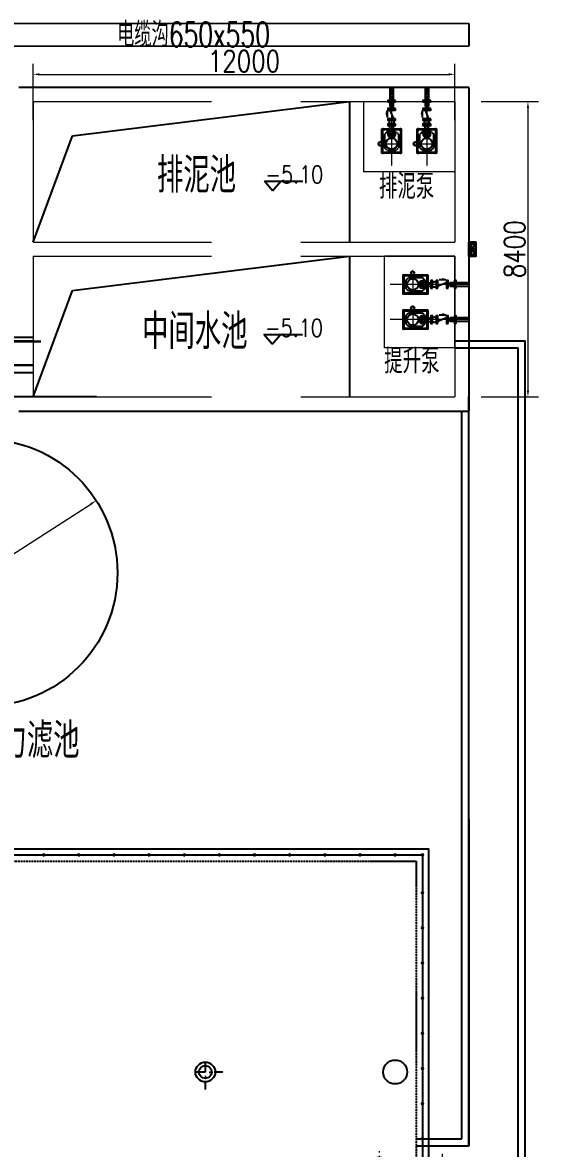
# Model space of a CAD drawing. Header units: millimetres. Extents: x -437359 to 106527, y -82378 to 117612.
# Drawn here: x -231357 to -216681, y 28073 to 60098 of the extents above; entities that cross this region are included whole.
import ezdxf
from ezdxf.enums import TextEntityAlignment as Align

# ---------------------------------------------------------------- set-up
doc = ezdxf.new("R2010")
doc.units = ezdxf.units.MM
for name, pattern in [('ACAD_ISO04W100', [30, 24, -3, 0, -3]), ('ACAD_ISO05W100', [33, 24, -3, 0, -3, 0, -3]), ('ACAD_ISO10W100', [18.5, 12, -3, 0.5, -3]), ('CENTER', [50.8, 31.75, -6.35, 6.35, -6.35]), ('CENTER2', [28.575, 19.05, -3.175, 3.175, -3.175]), ('CENTERX2', [4, 2.5, -0.5, 0.5, -0.5]), ('DASH', [0.35, 0.25, -0.1]), ('DASHDOT', [1, 0.5, -0.25, 0, -0.25]), ('DASHED', [0.75, 0.5, -0.25]), ('DASHEDX2', [38.1, 25.4, -12.7]), ('EB_DASHDOT', [39, 30, -3, 3, -3])]:
    doc.linetypes.add(name, pattern=pattern)
doc.layers.get('0').update_dxf_attribs({"color": 8})
doc.layers.get('Defpoints').update_dxf_attribs({"color": 8})
for name, color, linetype in [('1---冷却塔', 8, 'Continuous'), ('1--构筑物', 8, 'Continuous'), ('1轮廓实线层', 8, 'Continuous'), ('2细线层', 8, 'Continuous'), ('DIM_SYMB', 8, 'Continuous'), ('WP', 8, 'Continuous'), ('图层1', 8, 'Continuous'), ('标注', 8, 'Continuous'), ('栏杆', 8, 'Continuous'), ('水池构筑物', 8, 'Continuous'), ('水管', 8, 'Continuous'), ('法兰', 8, 'Continuous'), ('电气标注', 8, 'Continuous'), ('阀门、管件', 8, 'Continuous'), ('阀门、设备', 8, 'Continuous'), ('预埋件', 8, 'Continuous')]:
    doc.layers.add(name, color=color, linetype=linetype)
for name, color, linetype, lineweight in [('CAXA1', 8, 'EB_DASHDOT', 25), ('中心线', 8, 'ACAD_ISO10W100', 5), ('土建', 8, 'Continuous', 20), ('建构筑物', 8, 'Continuous', 18), ('标注说明', 8, 'Continuous', 13), ('电缆通道', 8, 'Continuous', 30)]:
    doc.layers.add(name, color=color, linetype=linetype, lineweight=lineweight)
doc.styles.add('HZ', font='geditxt.shx', dxfattribs={"width": 0.8, "bigfont": 'hzfs_1.shx'})
doc.styles.add('HZXT', font='geditxt.shx', dxfattribs={"width": 0.72, "bigfont": 'hzfs_1.shx'})
doc.styles.add('STYLE1', font='geditxt.shx', dxfattribs={"width": 0.7, "bigfont": 'hzfs_1.shx'})
doc.dimstyles.new('yk1.50', dxfattribs={"dimtxt": 350, "dimasz": 150, "dimexe": 150, "dimexo": 100, "dimgap": 50, "dimtad": 1, "dimdec": 0, "dimdsep": 46, "dimtxsty": 'HZ', "dimblk": 'ARCHTICK', "dimcen": 2.5, "dimdle": 150, "dimclrd": 256, "dimclre": 256, "dimclrt": 256, "dimadec": 0, "dimazin": 0, "dimtfac": 1, "dimtdec": 0, "dimtmove": 1, "dimatfit": 3, "dimfxl": 0, "dimlwd": -1, "dimlwe": -1, "dimarcsym": 0})

# ---------------------------------------------------------------- blocks, each defined once
blk = doc.blocks.new('A$C3E227F65')
for points in [[(0, 12350), (0, 25050), (36700, 25050), (36700, 12350)], [(36700, 12700), (36700, 0), (0, 0), (0, 12700)]]:
    blk.add_lwpolyline(points)
at = {"layer": '1---冷却塔', "linetype": 'ACAD_ISO05W100', "lineweight": -2, "ltscale": 0.05}
for points in [[(350, 24700), (36350, 24700), (36350, 12700), (350, 12700)], [(350, 12350), (36350, 12350), (36350, 350), (350, 350)]]:
    blk.add_lwpolyline(points, close=True, dxfattribs=at)
for points in [[(12200, 24700), (12200, 20850), (350, 20850), (350, 20850)], [(12500, 24700), (12500, 20550), (350, 20550)], [(12800, 24700), (12800, 20250), (350, 20250)], [(350, 12700), (36350, 12700)]]:
    blk.add_lwpolyline(points, dxfattribs=at)
blk = doc.blocks.new('DN350手动闸阀')
at = {"ltscale": 500}
for p, q in [((179789, 57553), (180166, 57232)), ((179789, 57232), (180166, 57553)), ((179789, 57393), (180166, 57393))]:
    blk.add_line(p, q, dxfattribs=at)
at = {"layer": '法兰', "ltscale": 500}
for p, q in [((179725, 57583), (179725, 57613)), ((179725, 57613), (180230, 57613)), ((179725, 57583), (179725, 57553)), ((180230, 57583), (179725, 57583)), ((180230, 57583), (179725, 57583)), ((179725, 57553), (180230, 57553)), ((180230, 57613), (180230, 57583)), ((180230, 57553), (180230, 57583)), ((179725, 57232), (180230, 57232)), ((179725, 57202), (179725, 57232)), ((179725, 57202), (179725, 57172)), ((180230, 57202), (179725, 57202)), ((180230, 57202), (179725, 57202)), ((179725, 57172), (180230, 57172)), ((180230, 57232), (180230, 57202)), ((180230, 57172), (180230, 57202))]:
    blk.add_line(p, q, dxfattribs=at)
blk = doc.blocks.new('qsc')
at = {"layer": '栏杆'}
h = blk.add_hatch(dxfattribs=at)
h.set_pattern_fill('CROSS', color=256, scale=300, angle=-90, style=0)
h.set_pattern_definition([(90, (389980.81, -795728.544), (75, 75), [37.5, -112.5]), (360, (389962.06, -795709.794), (75, -75), [37.5, -112.5])])
h.paths.add_polyline_path([(273915, 69237), (273915, 68237), (272915, 68237), (272915, 69237)])
h = blk.add_hatch(color=256, dxfattribs=at)
h.paths.add_polyline_path([(275791, 68737), (276013, 68737), (276013, 68707)])
h.paths.add_polyline_path([(276013, 68737), (275791, 68737), (276013, 68767)])
at = {"linetype": 'ByBlock'}
for p, q in [((310515, 86037), (310515, 95137)), ((310715, 85837), (310715, 95137)), ((312115, 78387), (312115, 95137)), ((312315, 78187), (312315, 95137)), ((309565, 86037), (310515, 86037)), ((309565, 85837), (310715, 85837)), ((309215, 80387), (309215, 84790)), ((309565, 83837), (310715, 83837)), ((309565, 83637), (310515, 83637)), ((310515, 80587), (310515, 83637)), ((310715, 80387), (310715, 83837)), ((309565, 80587), (310515, 80587)), ((309565, 80387), (310715, 80387)), ((309565, 78387), (312115, 78387)), ((309565, 78187), (312315, 78187))]:
    blk.add_line(p, q, dxfattribs=at)
for p, q in [((273515, 92537), (274654, 92138)), ((274654, 92138), (275015, 91037)), ((273515, 87737), (274981, 87061)), ((274981, 87061), (275515, 82237)), ((273515, 81287), (274981, 80799)), ((274981, 80799), (275515, 75787))]:
    blk.add_line(p, q)
at = {"layer": '1---冷却塔', "linetype": 'ACAD_ISO05W100', "lineweight": -2, "ltscale": 0.02}
blk.add_lwpolyline([(273515, 92537), (275015, 92537), (275015, 91037), (273515, 91037)], close=True, dxfattribs=at)
at = {"layer": '1---冷却塔', "linetype": 'ACAD_ISO05W100', "lineweight": -2, "ltscale": 0.05}
for points in [[(273515, 87737), (275515, 87737), (275515, 82237), (273515, 82237)], [(273515, 81287), (275515, 81287), (275515, 75787), (273515, 75787)]]:
    blk.add_lwpolyline(points, close=True, dxfattribs=at)
at = {"layer": '1--构筑物', "linetype": 'DASH', "ltscale": 1000}
for p, q in [((273215, 81587), (309215, 81587)), ((273215, 81587), (273215, 69587)), ((309215, 81587), (309215, 69587)), ((273215, 69587), (309215, 69587))]:
    blk.add_line(p, q, dxfattribs=at)
at = {"layer": '中心线', "linetype": 'CENTER2', "ltscale": 30}
for p, q in [((308165, 84789), (308165, 85685)), ((307730, 85237), (310510, 85237)), ((309215, 84437), (310334, 84437)), ((273369, 83237), (272474, 83237)), ((271965, 82728), (271965, 80744)), ((273374, 80287), (272474, 80287)), ((308165, 79339), (308165, 80235)), ((307730, 79787), (310510, 79787)), ((309215, 78987), (310334, 78987))]:
    blk.add_line(p, q, dxfattribs=at)
at = {"layer": '中心线', "linetype": 'CENTER2', "ltscale": 50}
for p, q in [((309965, 84893), (309965, 85611)), ((309965, 84078), (309965, 84796)), ((309965, 79443), (309965, 80161)), ((309965, 78628), (309965, 79346))]:
    blk.add_line(p, q, dxfattribs=at)
at = {"layer": '中心线', "linetype": 'ACAD_ISO10W100', "ltscale": 10}
for p, q in [((274515, 84987), (272022, 84987)), ((274515, 77587), (272022, 77587))]:
    blk.add_line(p, q, dxfattribs=at)
at = {"layer": '中心线', "linetype": 'CENTER2', "ltscale": 30}
for centre, start, end in [((272422, 82780), 90, 180), ((272422, 80744), 180, 270)]:
    blk.add_arc(centre, 457, start, end, dxfattribs=at)
at = {"layer": '土建', "const_width": 15}
for points in [[(284565, 93787, 1), (284565, 92887, 1)], [(285865, 93787, -1), (285865, 92887, -1)], [(308704, 70637, 1), (308704, 69737, 1)]]:
    blk.add_lwpolyline(points, format="xyb", close=True, dxfattribs=at)
for points in [[(284415, 92890), (284415, 92990), (284715, 92990), (284715, 92890)], [(285714, 92890), (285714, 92990), (286014, 92990), (286014, 92890)], [(308854, 70644), (308854, 70544), (308554, 70544), (308554, 70644)]]:
    blk.add_lwpolyline(points, dxfattribs=at)
at = {"layer": '土建'}
for centre in [(284565, 93337), (285865, 93337), (308704, 70187)]:
    blk.add_circle(centre, 500, dxfattribs=at)
at = {"layer": '栏杆'}
for p, q in [((273055, 94112), (273055, 69399)), ((273055, 94112), (309391, 94112)), ((309391, 94112), (309391, 69187)), ((272865, 68187), (272865, 69237)), ((272915, 68237), (272915, 69237)), ((273055, 69399), (309615, 69399)), ((273915, 68237), (273915, 69237)), ((273915, 68237), (273915, 69237)), ((274115, 68237), (274115, 69237)), ((274315, 68237), (274315, 69237)), ((274515, 68237), (274515, 69237)), ((274715, 68237), (274715, 69237)), ((274915, 68237), (274915, 69237)), ((275115, 68237), (275115, 69237)), ((275315, 68237), (275315, 69237)), ((275515, 68237), (275515, 69237)), ((275715, 68237), (275715, 69237)), ((275915, 68237), (275915, 69237)), ((276115, 68237), (276115, 69237)), ((276315, 68237), (276315, 69237)), ((276515, 68237), (276515, 69237)), ((276715, 68237), (276715, 69237)), ((276915, 68237), (276915, 69237)), ((277115, 68237), (277115, 69237)), ((277315, 68237), (277315, 69237)), ((277515, 68237), (277515, 69237)), ((277715, 68237), (277715, 69237)), ((277915, 68237), (277915, 69237)), ((278115, 68237), (278115, 69237)), ((278315, 68237), (278315, 69237)), ((278515, 68237), (278515, 69237)), ((278715, 68237), (278715, 69237)), ((278915, 68237), (278915, 69237)), ((279115, 68237), (279115, 69237)), ((279315, 68187), (279315, 69237)), ((275791, 68737), (276013, 68767)), ((276434, 68737), (275791, 68737)), ((275791, 68737), (276013, 68707)), ((276013, 68767), (276013, 68737)), ((276013, 68707), (276013, 68737)), ((279315, 68237), (272915, 68237)), ((279315, 68187), (272865, 68187))]:
    blk.add_line(p, q, dxfattribs=at)
at = {"layer": '栏杆', "const_width": 50}
for points in [[(273080, 94112, 1), (273030, 94112, 1)], [(273590, 94112, -1), (273640, 94112, -1)], [(274590, 94112, -1), (274640, 94112, -1)], [(275590, 94112, -1), (275640, 94112, -1)], [(276590, 94112, -1), (276640, 94112, -1)], [(277590, 94112, -1), (277640, 94112, -1)], [(278590, 94112, -1), (278640, 94112, -1)], [(279712, 94112, -1), (279762, 94112, -1)], [(280712, 94112, -1), (280762, 94112, -1)], [(281712, 94112, -1), (281762, 94112, -1)], [(282712, 94112, -1), (282762, 94112, -1)], [(283712, 94112, -1), (283762, 94112, -1)], [(284712, 94112, -1), (284762, 94112, -1)], [(285590, 94112, -1), (285640, 94112, -1)], [(286590, 94112, -1), (286640, 94112, -1)], [(287590, 94112, -1), (287640, 94112, -1)], [(288590, 94112, -1), (288640, 94112, -1)], [(289590, 94112, -1), (289640, 94112, -1)], [(290590, 94112, -1), (290640, 94112, -1)], [(291590, 94112, -1), (291640, 94112, -1)], [(292590, 94112, -1), (292640, 94112, -1)], [(293590, 94112, -1), (293640, 94112, -1)], [(294590, 94112, -1), (294640, 94112, -1)], [(295590, 94112, -1), (295640, 94112, -1)], [(296590, 94112, -1), (296640, 94112, -1)], [(297590, 94112, -1), (297640, 94112, -1)], [(298590, 94112, -1), (298640, 94112, -1)], [(299590, 94112, -1), (299640, 94112, -1)], [(300590, 94112, -1), (300640, 94112, -1)], [(301590, 94112, -1), (301640, 94112, -1)], [(302590, 94112, -1), (302640, 94112, -1)], [(303590, 94112, -1), (303640, 94112, -1)], [(304590, 94112, -1), (304640, 94112, -1)], [(305590, 94112, -1), (305640, 94112, -1)], [(306590, 94112, -1), (306640, 94112, -1)], [(307590, 94112, -1), (307640, 94112, -1)], [(308590, 94112, -1), (308640, 94112, -1)], [(309366, 94112, -1), (309416, 94112, -1)], [(273080, 93037, 1), (273030, 93037, 1)], [(309416, 93037, 1), (309366, 93037, 1)], [(273080, 92037, 1), (273030, 92037, 1)], [(309416, 92037, 1), (309366, 92037, 1)], [(273080, 91037, 1), (273030, 91037, 1)], [(309416, 91037, 1), (309366, 91037, 1)], [(273080, 90037, 1), (273030, 90037, 1)], [(309416, 90037, 1), (309366, 90037, 1)], [(273080, 89037, 1), (273030, 89037, 1)], [(309416, 89037, 1), (309366, 89037, 1)], [(273080, 88037, 1), (273030, 88037, 1)], [(309416, 88037, 1), (309366, 88037, 1)], [(273080, 87037, 1), (273030, 87037, 1)], [(309416, 87037, 1), (309366, 87037, 1)], [(273080, 86037, 1), (273030, 86037, 1)], [(309416, 86037, 1), (309366, 86037, 1)], [(273080, 85437, 1), (273030, 85437, 1)], [(309416, 85037, 1), (309366, 85037, 1)], [(309416, 85037, 1), (309366, 85037, 1)], [(273080, 84707, 1), (273030, 84707, 1)], [(273080, 84037, 1), (273030, 84037, 1)], [(309416, 84037, 1), (309366, 84037, 1)], [(273080, 83037, 1), (273030, 83037, 1)], [(309416, 83037, 1), (309366, 83037, 1)], [(273080, 82037, 1), (273030, 82037, 1)], [(273080, 82037, 1), (273030, 82037, 1)], [(309416, 82037, 1), (309366, 82037, 1)], [(309416, 82037, 1), (309366, 82037, 1)], [(273080, 81037, 1), (273030, 81037, 1)], [(309416, 81037, 1), (309366, 81037, 1)], [(273080, 80487, -1), (273030, 80487, -1)], [(273080, 80037, 1), (273030, 80037, 1)], [(309416, 80037, 1), (309366, 80037, 1)], [(309416, 79581, 1), (309366, 79581, 1)], [(309416, 79581, 1), (309366, 79581, 1)], [(273080, 79037, 1), (273030, 79037, 1)], [(273080, 79037, 1), (273030, 79037, 1)], [(309416, 79037, 1), (309366, 79037, 1)], [(309416, 79037, 1), (309366, 79037, 1)], [(273080, 78037, 1), (273030, 78037, 1)], [(309416, 78037, 1), (309366, 78037, 1)], [(273080, 77037, 1), (273030, 77037, 1)], [(309416, 77037, 1), (309366, 77037, 1)], [(273080, 76037, 1), (273030, 76037, 1)], [(273080, 76037, 1), (273030, 76037, 1)], [(309416, 76037, 1), (309366, 76037, 1)], [(309416, 76037, 1), (309366, 76037, 1)], [(273080, 75037, 1), (273030, 75037, 1)], [(309416, 75037, 1), (309366, 75037, 1)], [(273080, 74037, 1), (273030, 74037, 1)], [(309416, 74037, 1), (309366, 74037, 1)], [(273080, 73037, 1), (273030, 73037, 1)], [(273080, 73037, 1), (273030, 73037, 1)], [(309416, 73037, 1), (309366, 73037, 1)], [(309416, 73037, 1), (309366, 73037, 1)], [(273080, 72037, 1), (273030, 72037, 1)], [(309416, 72037, 1), (309366, 72037, 1)], [(273080, 71037, 1), (273030, 71037, 1)], [(309416, 71037, 1), (309366, 71037, 1)], [(273080, 70037, 1), (273030, 70037, 1)], [(273080, 70037, 1), (273030, 70037, 1)], [(309416, 70037, 1), (309366, 70037, 1)], [(309416, 70037, 1), (309366, 70037, 1)], [(273080, 69399, 1), (273030, 69399, 1)], [(273080, 69399, 1), (273030, 69399, 1)], [(273740, 69399, -1), (273790, 69399, -1)], [(274590, 69399, -1), (274640, 69399, -1)], [(275590, 69399, -1), (275640, 69399, -1)], [(276590, 69399, -1), (276640, 69399, -1)], [(277590, 69399, -1), (277640, 69399, -1)], [(278590, 69399, -1), (278640, 69399, -1)], [(279590, 69399, -1), (279640, 69399, -1)], [(280590, 69399, -1), (280640, 69399, -1)], [(281590, 69399, -1), (281640, 69399, -1)], [(282590, 69399, -1), (282640, 69399, -1)], [(283590, 69399, -1), (283640, 69399, -1)], [(284590, 69399, -1), (284640, 69399, -1)], [(285590, 69399, -1), (285640, 69399, -1)], [(286590, 69399, -1), (286640, 69399, -1)], [(287590, 69399, -1), (287640, 69399, -1)], [(288590, 69399, -1), (288640, 69399, -1)], [(289590, 69399, -1), (289640, 69399, -1)], [(290590, 69399, -1), (290640, 69399, -1)], [(291590, 69399, -1), (291640, 69399, -1)], [(292590, 69399, -1), (292640, 69399, -1)], [(293590, 69399, -1), (293640, 69399, -1)], [(294590, 69399, -1), (294640, 69399, -1)], [(295590, 69399, -1), (295640, 69399, -1)], [(296590, 69399, -1), (296640, 69399, -1)], [(297590, 69399, -1), (297640, 69399, -1)], [(298590, 69399, -1), (298640, 69399, -1)], [(299590, 69399, -1), (299640, 69399, -1)], [(300590, 69399, -1), (300640, 69399, -1)], [(301590, 69399, -1), (301640, 69399, -1)], [(302590, 69399, -1), (302640, 69399, -1)], [(303590, 69399, -1), (303640, 69399, -1)], [(304590, 69399, -1), (304640, 69399, -1)], [(305590, 69399, -1), (305640, 69399, -1)], [(306590, 69399, -1), (306640, 69399, -1)], [(307590, 69399, -1), (307640, 69399, -1)], [(308590, 69399, -1), (308640, 69399, -1)], [(309416, 69399, 1), (309366, 69399, 1)]]:
    blk.add_lwpolyline(points, format="xyb", close=True, dxfattribs=at)
at = {"layer": '水管'}
for p, q in [((309565, 85843), (309565, 83837)), ((309565, 85102), (309565, 84577)), ((272422, 83237), (272422, 83387)), ((272422, 83237), (272422, 83087)), ((271815, 82780), (272115, 82780)), ((271965, 82780), (271815, 82780)), ((271965, 82780), (272115, 82780)), ((273215, 81937), (273215, 81587)), ((271815, 80744), (272115, 80744)), ((271965, 80744), (271815, 80744)), ((271965, 80744), (272115, 80744)), ((272422, 80287), (272422, 80437)), ((272422, 80287), (272422, 80137)), ((272865, 80287), (272865, 80137)), ((309565, 79646), (309565, 79121))]:
    blk.add_line(p, q, dxfattribs=at)
for points, const_width in [([(308165, 84961, 1), (308165, 85513, 1), (308165, 84961, 1)], 43.8), ([(274515, 84672, 1), (274515, 85302, 0.250492), (274253, 85162, 0.250492)], 43.8), ([(274515, 85162, -0.406405), (274685, 84987, -0.406677), (274515, 84812, -1.793516)], 50), ([(310140, 85237, -0.416162), (309963, 85062, -0.356682)], 43.8), ([(309965, 85412, -0.414214), (310140, 85237)], 43.8), ([(274253, 84812, 0.250492), (274515, 84672)], 43.8), ([(309965, 84562, -0.414214), (310090, 84437)], 50), ([(310090, 84437, -0.416162), (309964, 84312, -0.356682)], 50), ([(271815, 82780, -0.414214), (272422, 83387)], 50), ([(272115, 82780, -0.414214), (272422, 83087)], 50), ([(271815, 80744, 0.414214), (272422, 80137)], 50), ([(272115, 80744, 0.414214), (272422, 80437)], 50), ([(308165, 79511, 1), (308165, 80063, 1), (308165, 79511, 1)], 43.8), ([(310140, 79787, -0.416162), (309963, 79612, -0.356682)], 43.8), ([(309965, 79962, -0.414214), (310140, 79787)], 43.8), ([(309965, 79112, -0.414214), (310090, 78987)], 50), ([(310090, 78987, -0.416162), (309964, 78862, -0.356682)], 50), ([(274515, 77272, 1), (274515, 77902, 0.250492), (274253, 77762, 0.250492)], 43.8), ([(274515, 77762, -0.406405), (274685, 77587, -0.406677), (274515, 77412, -1.793516)], 50), ([(274253, 77412, 0.250492), (274515, 77272)], 43.8)]:
    blk.add_lwpolyline(points, format="xyb", dxfattribs=dict(at, const_width=const_width))
for points, const_width in [([(272463, 85162), (274515, 85162)], 50), ([(309965, 85412), (308378, 85412)], 43.8), ([(309965, 85062), (308378, 85062)], 50), ([(272463, 84812), (274515, 84812)], 50), ([(309215, 84562), (309965, 84562)], 50), ([(309215, 84312), (309965, 84312)], 50), ([(272474, 83387), (273215, 83387)], 50), ([(273201, 83387), (273201, 83087)], 50), ([(272474, 83087), (273215, 83087)], 50), ([(271815, 82144), (271815, 82728)], 50), ([(272115, 82144), (272115, 82728)], 50), ([(271815, 80796), (271815, 81380)], 50), ([(272115, 80796), (272115, 81380)], 50), ([(272474, 80437), (273215, 80437)], 50), ([(273215, 80437), (273215, 80137)], 50), ([(272474, 80137), (273215, 80137)], 50), ([(309965, 79962), (308378, 79962)], 43.8), ([(309965, 79612), (308378, 79612)], 43.8), ([(309215, 79112), (309965, 79112)], 50), ([(309215, 78862), (309965, 78862)], 50), ([(272463, 77762), (274515, 77762)], 50), ([(272463, 77412), (274515, 77412)], 50), ([(308491, 75387), (308615, 75387)], 66.7)]:
    blk.add_lwpolyline(points, dxfattribs=dict(at, const_width=const_width))
for points in [[(272448, 83459), (272448, 83014), (272422, 83014), (272422, 83459)], [(272474, 83459), (272474, 83014), (272448, 83014), (272448, 83459)], [(272187, 82754), (271742, 82754), (271742, 82780), (272187, 82780)], [(272187, 82728), (271742, 82728), (271742, 82754), (272187, 82754)], [(271631, 82231), (272279, 82231), (272279, 81306), (271631, 81306)], [(271742, 82118), (272187, 82118), (272187, 82144), (271742, 82144)], [(271742, 81380), (272187, 81380), (272187, 81406), (271742, 81406)], [(272187, 80796), (271742, 80796), (271742, 80770), (272187, 80770)], [(272187, 80770), (271742, 80770), (271742, 80744), (272187, 80744)], [(272448, 80064), (272448, 80509), (272422, 80509), (272422, 80064)], [(272474, 80064), (272474, 80509), (272448, 80509), (272448, 80064)]]:
    blk.add_lwpolyline(points, close=True, dxfattribs=at)
for centre, radius in [((308615, 87937), 341), ((308165, 85237), 276), ((308165, 85237), 175), ((308165, 79787), 276), ((308165, 79787), 175), ((308615, 75587), 341)]:
    blk.add_circle(centre, radius, dxfattribs=at)
at = {"layer": '阀门、管件'}
for p, q in [((271815, 82092), (272115, 81788)), ((272115, 82092), (271815, 81788)), ((272115, 81940), (271814, 81940)), ((271815, 81736), (272115, 81432)), ((272115, 81736), (271815, 81432)), ((272115, 81584), (271814, 81584))]:
    blk.add_line(p, q, dxfattribs=at)
for points in [[(271742, 82092), (272187, 82092), (272187, 82118), (271742, 82118)], [(271742, 81762), (272187, 81762), (272187, 81788), (271742, 81788)], [(271742, 81736), (272187, 81736), (272187, 81762), (271742, 81762)], [(271742, 81406), (272187, 81406), (272187, 81432), (271742, 81432)]]:
    blk.add_lwpolyline(points, close=True, dxfattribs=at)
at = {"layer": '预埋件', "linetype": 'DASHDOT', "ltscale": 500}
for p, q in [((279140, 91512), (279140, 92511)), ((279639, 92012), (278640, 92012)), ((287215, 87437), (287215, 88436)), ((295215, 87437), (295215, 88436)), ((303215, 87437), (303215, 88436)), ((287714, 87937), (286715, 87937)), ((295714, 87937), (294715, 87937)), ((303714, 87937), (302715, 87937)), ((279215, 84937), (279215, 85936)), ((279714, 85437), (278715, 85437)), ((279215, 75087), (279215, 76086)), ((287215, 75087), (287215, 76086)), ((295215, 75087), (295215, 76086)), ((303215, 75087), (303215, 76086)), ((279714, 75587), (278715, 75587)), ((287714, 75587), (286715, 75587)), ((295714, 75587), (294715, 75587)), ((303714, 75587), (302715, 75587))]:
    blk.add_line(p, q, dxfattribs=at)
at = {"layer": '预埋件'}
for points, const_width in [([(309215, 85499), (309565, 85499)], 17.5), ([(309390, 85654), (309390, 85499)], 35), ([(309215, 84974), (309565, 84974)], 17.5), ([(309390, 84974), (309390, 84820)], 35), ([(309215, 84661), (309565, 84661)], 17.5), ([(309390, 84661), (309390, 84815)], 35), ([(309390, 84213), (309390, 84059)], 35), ([(309215, 84213), (309565, 84213)], 17.5), ([(273040, 83654), (273040, 83499)], 35), ([(272865, 83499), (273215, 83499)], 17.5), ([(272865, 82974), (273215, 82974)], 17.5), ([(273040, 82974), (273040, 82820)], 35), ([(273040, 80704), (273040, 80549)], 35), ([(272865, 80549), (273215, 80549)], 17.5), ([(309390, 80204), (309390, 80049)], 35), ([(272865, 80024), (273215, 80024)], 17.5), ([(273040, 80024), (273040, 79870)], 35), ([(309215, 80049), (309565, 80049)], 17.5), ([(309215, 79524), (309565, 79524)], 17.5), ([(309390, 79524), (309390, 79370)], 35), ([(309215, 79211), (309565, 79211)], 17.5), ([(309390, 79211), (309390, 79365)], 35), ([(309215, 78763), (309565, 78763)], 17.5), ([(309390, 78763), (309390, 78609)], 35)]:
    blk.add_lwpolyline(points, dxfattribs=dict(at, const_width=const_width))
for centre, radius in [((279140, 92012), 281), ((279140, 92012), 181), ((287215, 87937), 281), ((287215, 87937), 181), ((295215, 87937), 281), ((295215, 87937), 181), ((303215, 87937), 281), ((303215, 87937), 181), ((279215, 85437), 281), ((279215, 85437), 181), ((279215, 75587), 281), ((279215, 75587), 181), ((287215, 75587), 281), ((287215, 75587), 181), ((295215, 75587), 281), ((295215, 75587), 181), ((303215, 75587), 281), ((303215, 75587), 181)]:
    blk.add_circle(centre, radius, dxfattribs=at)
at = {"layer": '水池构筑物', "rotation": 90}
for p in [(329635, -94990), (329635, -102390)]:
    blk.add_blockref('DN350手动闸阀', p, dxfattribs=at)
at = {"layer": '水管'}
blk.add_blockref('A$C3E227F65', (272865, 69237), dxfattribs=at)
at = {"layer": '图层1', "linetype": 'ByBlock', "ltscale": 100, "style": 'HZXT', "width": 0.75}
for s, p in [('吸水坑', (273570, 91423)), ('生活、工业水池', (277311, 90444)), ('吸水坑', (273693, 85767)), ('吸水坑', (273763, 78618))]:
    blk.add_text(s, height=700, dxfattribs=at).set_placement(p)
blk = doc.blocks.new('*D78')
at = {"layer": 'Defpoints', "color": 0, "transparency": 16777216}
for p in [(-219058, 58624), (-231058, 56566), (-219058, 56566)]:
    blk.add_point(p, dxfattribs=at)
at = {"layer": '标注说明', "transparency": 16777216}
for p, q in [((-231058, 57316), (-231058, 58924)), ((-230878, 58624), (-219238, 58624)), ((-219058, 57316), (-219058, 58924))]:
    blk.add_line(p, q, dxfattribs=at)
for points in [[(-230878, 58654), (-230878, 58594), (-231058, 58624)], [(-219238, 58654), (-219238, 58594), (-219058, 58624)]]:
    blk.add_solid(points, dxfattribs=at)
at = {"layer": '标注说明', "transparency": 16777216, "insert": (-225058, 58999), "char_height": 600, "attachment_point": 5, "style": 'HZ'}
blk.add_mtext('12000', dxfattribs=at)
blk = doc.blocks.new('*D93')
at = {"layer": 'Defpoints', "color": 0, "transparency": 16777216}
for p in [(-219058, 57848), (-219058, 49448), (-216981, 49448)]:
    blk.add_point(p, dxfattribs=at)
at = {"layer": '标注说明', "transparency": 16777216}
for p, q in [((-218308, 57848), (-216681, 57848)), ((-216981, 57668), (-216981, 49628)), ((-218308, 49448), (-216681, 49448))]:
    blk.add_line(p, q, dxfattribs=at)
for points in [[(-217011, 57668), (-216951, 57668), (-216981, 57848)], [(-217011, 49628), (-216951, 49628), (-216981, 49448)]]:
    blk.add_solid(points, dxfattribs=at)
at = {"layer": '标注说明', "transparency": 16777216, "insert": (-217356, 53648), "char_height": 600, "attachment_point": 5, "rotation": 90, "style": 'HZ'}
blk.add_mtext('8400', dxfattribs=at)
blk = doc.blocks.new('*D96')
at = {"layer": 'Defpoints', "color": 0, "transparency": 16777216}
for p in [(-229259, 46500), (-235655, 42395)]:
    blk.add_point(p, dxfattribs=at)
at = {"layer": '标注说明', "transparency": 16777216}
blk.add_line((-233393, 43847), (-229411, 46403), dxfattribs=at)
blk.add_solid([(-229427, 46429), (-229395, 46378), (-229259, 46500)], dxfattribs=at)
at = {"layer": '标注说明', "transparency": 16777216, "insert": (-232886, 44618), "char_height": 600, "attachment_point": 5, "rotation": 32.6966, "style": 'HZ'}
blk.add_mtext('∅7600', dxfattribs=at)

msp = doc.modelspace()

# ---------------------------------------------------------------- hatches: boundary and pattern name
at = {"ltscale": 3}
for points in [[(-221010.2, 57481.5), (-220986.3, 57481.5), (-220986.3, 57589.4)], [(-220008.8, 57481.5), (-219984.8, 57481.5), (-219984.8, 57589.4)], [(-219424.6, 52799.8), (-219424.6, 52775.8), (-219316.6, 52775.8)], [(-219424.6, 51798.3), (-219424.6, 51774.3), (-219316.6, 51774.3)]]:
    msp.add_hatch(color=256, dxfattribs=at).paths.add_polyline_path(points)

# ---------------------------------------------------------------- linework, layer by layer
for p, q in [((-218658.3, 58247.8), (-231458.3, 58247.8)), ((-218658.3, 58247.8), (-218658.3, 53447.8)), ((-229932.6, 56878.6), (-222058.3, 57847.8)), ((-222058.3, 57847.8), (-222058.3, 53847.8)), ((-231058.3, 53847.8), (-229932.6, 56878.6)), ((-229932.6, 52478.6), (-222058.3, 53447.8)), ((-222058.3, 53447.8), (-222058.3, 49447.8)), ((-218658.3, 53447.8), (-218658.3, 49047.8)), ((-231058.3, 49447.8), (-229932.6, 52478.6)), ((-260157.3, 51047.8), (-231057.3, 51047.8)), ((-260057.3, 51147.8), (-231057.3, 51147.8)), ((-231057.3, 50347.8), (-260457.3, 50347.8)), ((-255657.3, 50347.8), (-231057.3, 50347.8)), ((-231458.3, 49047.8), (-218658.3, 49047.8))]:
    msp.add_line(p, q)
for p, q in [((-220986.3, 57593.4), (-221010.2, 57481.5)), ((-221010.2, 57481.3), (-220986.3, 57481.3)), ((-220986.3, 57593.4), (-220986.3, 57396.5)), ((-219984.8, 57593.4), (-220008.8, 57481.5)), ((-220008.8, 57481.3), (-219984.8, 57481.3)), ((-219984.8, 57593.4), (-219984.8, 57396.5)), ((-219312.6, 52775.8), (-219509.5, 52775.8)), ((-219424.8, 52799.8), (-219424.8, 52775.8)), ((-219312.6, 52775.8), (-219424.6, 52799.8)), ((-219312.6, 51774.3), (-219509.5, 51774.3)), ((-219424.8, 51798.3), (-219424.8, 51774.3)), ((-219312.6, 51774.3), (-219424.6, 51798.3))]:
    msp.add_line(p, q, dxfattribs=at)
at = {"linetype": 'ByBlock'}
for p, q in [((-219057.3, 51047.8), (-217057.3, 51047.8)), ((-217057.3, 20497.8), (-217057.3, 51047.8)), ((-219057.3, 50847.8), (-217257.3, 50847.8)), ((-217257.3, 20697.8), (-217257.3, 50847.8)), ((-218657.3, 28147.8), (-218657.3, 49447.8)), ((-218857.3, 28347.8), (-218857.3, 49047.8)), ((-220157.3, 28347.8), (-218857.3, 28347.8)), ((-220157.3, 28147.8), (-218657.3, 28147.8))]:
    msp.add_line(p, q, dxfattribs=at)
msp.add_lwpolyline([(-229257.3, 49447.8), (-255457.3, 49447.8), (-255457.3, 50147.8), (-231057.3, 50147.8)])
msp.add_circle((-232457.3, 44447.8), 3800)
at = {"layer": '1轮廓实线层'}
for points in [[(-221118.3, 57070.1), (-221128.3, 57052.8), (-221118.3, 57035.5), (-221098.3, 57035.5), (-221088.3, 57052.8), (-221098.3, 57070.1)], [(-220618.3, 57070.1), (-220628.3, 57052.8), (-220618.3, 57035.5), (-220598.3, 57035.5), (-220588.3, 57052.8), (-220598.3, 57070.1)], [(-220118.3, 57070.1), (-220128.3, 57052.8), (-220118.3, 57035.5), (-220098.3, 57035.5), (-220088.3, 57052.8), (-220098.3, 57070.1)], [(-219618.3, 57070.1), (-219628.3, 57052.8), (-219618.3, 57035.5), (-219598.3, 57035.5), (-219588.3, 57052.8), (-219598.3, 57070.1)], [(-221118.3, 56420.1), (-221128.3, 56402.8), (-221118.3, 56385.5), (-221098.3, 56385.5), (-221088.3, 56402.8), (-221098.3, 56420.1)], [(-220618.3, 56420.1), (-220628.3, 56402.8), (-220618.3, 56385.5), (-220598.3, 56385.5), (-220588.3, 56402.8), (-220598.3, 56420.1)], [(-220118.3, 56420.1), (-220128.3, 56402.8), (-220118.3, 56385.5), (-220098.3, 56385.5), (-220088.3, 56402.8), (-220098.3, 56420.1)], [(-219618.3, 56420.1), (-219628.3, 56402.8), (-219618.3, 56385.5), (-219598.3, 56385.5), (-219588.3, 56402.8), (-219598.3, 56420.1)], [(-220485.9, 52907.8), (-220503.3, 52917.8), (-220520.6, 52907.8), (-220520.6, 52887.8), (-220503.3, 52877.8), (-220485.9, 52887.8)], [(-219835.9, 52907.8), (-219853.3, 52917.8), (-219870.6, 52907.8), (-219870.6, 52887.8), (-219853.3, 52877.8), (-219835.9, 52887.8)], [(-220485.9, 52407.8), (-220503.3, 52417.8), (-220520.6, 52407.8), (-220520.6, 52387.8), (-220503.3, 52377.8), (-220485.9, 52387.8)], [(-219835.9, 52407.8), (-219853.3, 52417.8), (-219870.6, 52407.8), (-219870.6, 52387.8), (-219853.3, 52377.8), (-219835.9, 52387.8)], [(-220485.9, 51907.8), (-220503.3, 51917.8), (-220520.6, 51907.8), (-220520.6, 51887.8), (-220503.3, 51877.8), (-220485.9, 51887.8)], [(-219835.9, 51907.8), (-219853.3, 51917.8), (-219870.6, 51907.8), (-219870.6, 51887.8), (-219853.3, 51877.8), (-219835.9, 51887.8)], [(-220485.9, 51407.8), (-220503.3, 51417.8), (-220520.6, 51407.8), (-220520.6, 51387.8), (-220503.3, 51377.8), (-220485.9, 51387.8)], [(-219835.9, 51407.8), (-219853.3, 51417.8), (-219870.6, 51407.8), (-219870.6, 51387.8), (-219853.3, 51377.8), (-219835.9, 51387.8)]]:
    msp.add_lwpolyline(points, close=True, dxfattribs=at)
for centre, radius in [((-221108.3, 57052.8), 17.3), ((-221108.3, 57052.8), 11), ((-220608.3, 57052.8), 17.3), ((-220608.3, 57052.8), 11), ((-220108.3, 57052.8), 17.3), ((-220108.3, 57052.8), 11), ((-219608.3, 57052.8), 17.3), ((-219608.3, 57052.8), 11), ((-221108.3, 56402.8), 17.3), ((-221108.3, 56402.8), 11), ((-220608.3, 56402.8), 17.3), ((-220608.3, 56402.8), 11), ((-220108.3, 56402.8), 17.3), ((-220108.3, 56402.8), 11), ((-219608.3, 56402.8), 17.3), ((-219608.3, 56402.8), 11), ((-220503.3, 52897.8), 17.3), ((-220503.3, 52897.8), 11), ((-219853.3, 52897.8), 17.3), ((-219853.3, 52897.8), 11), ((-220503.3, 52397.8), 17.3), ((-220503.3, 52397.8), 11), ((-219853.3, 52397.8), 17.3), ((-219853.3, 52397.8), 11), ((-220503.3, 51897.8), 17.3), ((-220503.3, 51897.8), 11), ((-219853.3, 51897.8), 17.3), ((-219853.3, 51897.8), 11), ((-220503.3, 51397.8), 17.3), ((-220503.3, 51397.8), 11), ((-219853.3, 51397.8), 17.3), ((-219853.3, 51397.8), 11)]:
    msp.add_circle(centre, radius, dxfattribs=at)
at = {"layer": '2细线层'}
for centre in [(-221108.3, 57052.8), (-220608.3, 57052.8), (-220108.3, 57052.8), (-219608.3, 57052.8), (-221108.3, 56402.8), (-220608.3, 56402.8), (-220108.3, 56402.8), (-219608.3, 56402.8), (-220503.3, 52897.8), (-219853.3, 52897.8), (-220503.3, 52397.8), (-219853.3, 52397.8), (-220503.3, 51897.8), (-219853.3, 51897.8), (-220503.3, 51397.8), (-219853.3, 51397.8)]:
    msp.add_circle(centre, 10, dxfattribs=at)
at = {"layer": 'CAXA1', "lineweight": 9, "ltscale": 20}
for p, q in [((-221148.3, 56647.8), (-220568.2, 56647.8)), ((-220148.3, 56647.8), (-219568.2, 56647.8)), ((-220258.3, 52937.8), (-220258.3, 52357.7)), ((-220258.3, 51937.8), (-220258.3, 51357.7))]:
    msp.add_line(p, q, dxfattribs=at)
at = {"layer": 'DIM_SYMB'}
for p, q in [((-224244.5, 55309.1), (-224477.1, 55585.7)), ((-224477.1, 55585.7), (-223382.6, 55585.7)), ((-224244.5, 55309.1), (-224011.8, 55585.7)), ((-224255.7, 50945.2), (-224488.3, 51221.8)), ((-224488.3, 51221.8), (-223393.8, 51221.8)), ((-224255.7, 50945.2), (-224023.1, 51221.8))]:
    msp.add_line(p, q, dxfattribs=at)
at = {"layer": 'WP', "color": 1, "linetype": 'ACAD_ISO04W100'}
for points in [[(-221108.3, 57052.8), (-220608.3, 57052.8), (-220608.3, 56402.8), (-221108.3, 56402.8)], [(-220108.3, 57052.8), (-219608.3, 57052.8), (-219608.3, 56402.8), (-220108.3, 56402.8)], [(-219853.3, 52897.8), (-219853.3, 52397.8), (-220503.3, 52397.8), (-220503.3, 52897.8)], [(-219853.3, 51897.8), (-219853.3, 51397.8), (-220503.3, 51397.8), (-220503.3, 51897.8)]]:
    msp.add_lwpolyline(points, close=True, dxfattribs=at)
at = {"layer": '中心线', "linetype": 'CENTERX2'}
for p, q in [((-220858.3, 58227.8), (-220858.3, 56009.3)), ((-218678.3, 52647.8), (-220896.7, 52647.8))]:
    msp.add_line(p, q, dxfattribs=at)
at = {"layer": '中心线', "linetype": 'CENTER', "ltscale": 0.5}
for p, q in [((-220936, 56932.8), (-220780.5, 56932.8)), ((-219936, 56932.8), (-219780.5, 56932.8)), ((-219973.3, 52725.6), (-219973.3, 52570)), ((-219973.3, 51725.6), (-219973.3, 51570))]:
    msp.add_line(p, q, dxfattribs=at)
at = {"layer": '中心线', "linetype": 'CENTERX2'}
for points in [[(-219858.3, 58227.8), (-219858.3, 56009.3)], [(-218678.3, 51647.8), (-220896.7, 51647.8)]]:
    msp.add_lwpolyline(points, dxfattribs=at)
at = {"layer": '建构筑物', "linetype": 'DASHEDX2', "ltscale": 200}
for p, q in [((-231058.3, 57847.8), (-219058.3, 57847.8)), ((-231058.3, 57847.8), (-231058.3, 53847.8)), ((-221658.3, 57847.8), (-221658.3, 55847.8)), ((-219058.3, 57847.8), (-219058.3, 53847.8)), ((-219058.3, 55847.8), (-221658.3, 55847.8)), ((-231058.3, 53847.8), (-219058.3, 53847.8)), ((-231058.3, 53447.8), (-219058.3, 53447.8)), ((-231058.3, 53447.8), (-231058.3, 49447.8)), ((-219058.3, 53447.8), (-221058.3, 53447.8)), ((-221058.3, 50847.8), (-221058.3, 53447.8)), ((-219058.3, 53447.8), (-219058.3, 49447.8)), ((-219058.3, 50847.8), (-219058.3, 53447.8)), ((-219058.3, 50847.8), (-221058.3, 50847.8)), ((-231058.3, 49447.8), (-219058.3, 49447.8))]:
    msp.add_line(p, q, dxfattribs=at)
at = {"layer": '标注', "linetype": 'DASHED', "ltscale": 5}
for p, q in [((-220978.3, 56997.8), (-221053.3, 56922.8)), ((-220738.3, 56997.8), (-220663.3, 56922.8)), ((-219978.3, 56997.8), (-220053.3, 56922.8)), ((-219738.3, 56997.8), (-219663.3, 56922.8)), ((-220978.3, 56457.8), (-221053.3, 56532.8)), ((-220738.3, 56457.8), (-220663.3, 56532.8)), ((-219978.3, 56457.8), (-220053.3, 56532.8)), ((-219738.3, 56457.8), (-219663.3, 56532.8)), ((-220448.3, 52767.8), (-220373.3, 52842.8)), ((-219908.3, 52767.8), (-219983.3, 52842.8)), ((-220448.3, 52527.8), (-220373.3, 52452.8)), ((-219908.3, 52527.8), (-219983.3, 52452.8)), ((-220448.3, 51767.8), (-220373.3, 51842.8)), ((-219908.3, 51767.8), (-219983.3, 51842.8)), ((-220448.3, 51527.8), (-220373.3, 51452.8)), ((-219908.3, 51527.8), (-219983.3, 51452.8))]:
    msp.add_line(p, q, dxfattribs=at)
at = {"layer": '标注', "ltscale": 500}
for points in [[(-221133.3, 57077.8), (-220583.3, 57077.8), (-220583.3, 56377.8), (-221133.3, 56377.8)], [(-220133.3, 57077.8), (-219583.3, 57077.8), (-219583.3, 56377.8), (-220133.3, 56377.8)], [(-219828.3, 52922.8), (-219828.3, 52372.8), (-220528.3, 52372.8), (-220528.3, 52922.8)], [(-219828.3, 51922.8), (-219828.3, 51372.8), (-220528.3, 51372.8), (-220528.3, 51922.8)]]:
    msp.add_lwpolyline(points, close=True, dxfattribs=at)
at = {"layer": '标注', "linetype": 'DASHED', "ltscale": 5}
for points in [[(-221053.3, 56532.8), (-221053.3, 56922.8)], [(-220978.3, 56997.8), (-220738.3, 56997.8)], [(-220663.3, 56922.8), (-220663.3, 56532.8)], [(-220053.3, 56532.8), (-220053.3, 56922.8)], [(-219978.3, 56997.8), (-219738.3, 56997.8)], [(-219663.3, 56922.8), (-219663.3, 56532.8)], [(-220738.3, 56457.8), (-220978.3, 56457.8)], [(-219738.3, 56457.8), (-219978.3, 56457.8)], [(-220373.3, 52842.8), (-219983.3, 52842.8)], [(-220448.3, 52527.8), (-220448.3, 52767.8)], [(-219908.3, 52767.8), (-219908.3, 52527.8)], [(-219983.3, 52452.8), (-220373.3, 52452.8)], [(-220448.3, 51527.8), (-220448.3, 51767.8)], [(-220373.3, 51842.8), (-219983.3, 51842.8)], [(-219908.3, 51767.8), (-219908.3, 51527.8)], [(-219983.3, 51452.8), (-220373.3, 51452.8)]]:
    msp.add_lwpolyline(points, dxfattribs=at)
at = {"layer": '标注', "ltscale": 500}
for centre, radius in [((-220858.3, 56647.8), 160), ((-220858.3, 56932.8), 67.5), ((-219858.3, 56647.8), 160), ((-219858.3, 56932.8), 67.5), ((-220258.3, 52647.8), 160), ((-219973.3, 52647.8), 67.5), ((-220258.3, 51647.8), 160), ((-219973.3, 51647.8), 67.5)]:
    msp.add_circle(centre, radius, dxfattribs=at)
at = {"layer": '标注', "linetype": 'DASHED', "ltscale": 5}
for centre in [(-220858.3, 56932.8), (-219858.3, 56932.8), (-219973.3, 52647.8), (-219973.3, 51647.8)]:
    msp.add_circle(centre, 22.5, dxfattribs=at)
at = {"layer": '水管', "linetype": 'Continuous'}
for p, q in [((-220908.6, 56933.3), (-220908.6, 57123.2)), ((-220908.6, 57032.8), (-220808.6, 57032.8)), ((-220808.6, 56933.3), (-220808.6, 57123.2)), ((-220808.6, 56933.3), (-220808.6, 57123.2)), ((-219908.6, 56933.3), (-219908.6, 57123.2)), ((-219908.6, 57032.8), (-219808.6, 57032.8)), ((-219808.6, 56933.3), (-219808.6, 57123.2)), ((-219972.8, 52698.1), (-219782.8, 52698.1)), ((-219972.8, 52598.1), (-219782.8, 52598.1)), ((-219972.8, 52598.1), (-219782.8, 52598.1)), ((-219873.3, 52698.1), (-219873.3, 52598.1)), ((-219972.8, 51698.1), (-219782.8, 51698.1)), ((-219972.8, 51598.1), (-219782.8, 51598.1)), ((-219873.3, 51698.1), (-219873.3, 51598.1))]:
    msp.add_line(p, q, dxfattribs=at)
for points in [[(-220908.6, 58227.8), (-220908.6, 57708.5)], [(-220808.6, 57708.5), (-220808.6, 58227.8)], [(-219908.3, 58227.8), (-219908.3, 57708.5)], [(-219808.3, 58227.8), (-219808.3, 57708.5)], [(-220908.6, 56933.3), (-220908.6, 57167.5)], [(-220808.6, 56933.3), (-220808.6, 57167.5)], [(-219908.6, 56932.8), (-219908.6, 57167.5)], [(-219808.6, 56932.8), (-219808.6, 57167.5)], [(-219972.8, 52698.1), (-219738.5, 52698.1)], [(-219972.8, 52598.1), (-219738.5, 52598.1)], [(-218678.3, 52698.1), (-219197.5, 52698.1)], [(-219197.5, 52598.1), (-218678.3, 52598.1)], [(-219973.3, 51698.1), (-219738.5, 51698.1)], [(-219973.3, 51598.1), (-219738.5, 51598.1)], [(-218678.3, 51697.8), (-219197.5, 51697.8)], [(-218678.3, 51597.8), (-219197.5, 51597.8)]]:
    msp.add_lwpolyline(points, dxfattribs=at)
for points in [[(-220908.6, 56932.8, 1.012327), (-220808.6, 56932.8)], [(-219908.6, 56932.8, 1.012327), (-219808.6, 56932.8)], [(-219973.3, 52698.1, 1.012327), (-219973.3, 52598.1)], [(-219973.3, 51698.1, 1.012327), (-219973.3, 51598.1)]]:
    msp.add_lwpolyline(points, format="xyb", dxfattribs=at)
for centre, radius, start, end in [((-220858.3, 56932.2), 110.4, 117.13591, 63.29), ((-220850.7, 57264.5), 78.5, 137.53379, 222.46621), ((-220866.5, 57264.5), 78.5, 317.53379, 42.46621), ((-219858.3, 56932.2), 110.4, 117.13591, 63.29), ((-219849.2, 57264.5), 78.5, 137.53379, 222.46621), ((-219865.1, 57264.5), 78.5, 317.53379, 42.46621), ((-220858.6, 56932.2), 50, 179.29805, 0.70195), ((-219858.6, 56932.2), 50, 179.29805, 0.70195), ((-219973.9, 52647.8), 110.4, 27.13591, 333.29), ((-219973.9, 52648.1), 50, 89.29805, 270.70195), ((-219641.5, 52640.2), 78.5, 47.53379, 132.46621), ((-219641.5, 52656), 78.5, 227.53379, 312.46621), ((-219973.9, 51647.8), 110.4, 27.13591, 333.29), ((-219973.9, 51648.1), 50, 89.29805, 270.70195), ((-219641.5, 51638.8), 78.5, 47.53379, 132.46621), ((-219641.5, 51654.6), 78.5, 227.53379, 312.46621)]:
    msp.add_arc(centre, radius, start, end, dxfattribs=at)
at = {"layer": '电缆通道'}
for p, q in [((-218458.3, 53847.8), (-218658.3, 53447.8)), ((-218658.3, 53847.8), (-218458.3, 53447.8)), ((-230833.4, 51020.9), (-269735.8, 51020.9))]:
    msp.add_line(p, q, dxfattribs=at)
at = {"layer": '电缆通道', "color": 4, "ltscale": 0.35, "const_width": 50}
for points in [[(-218658.3, 60072.8), (-234282.8, 60072.8), (-234282.8, 53847.8), (-258182.3, 53847.8), (-258182.3, 51647.8)], [(-218658.3, 59422.8), (-218658.3, 60072.8)], [(-218658.3, 59422.8), (-233632.8, 59422.8), (-233632.8, 53197.8), (-257532.3, 53197.8), (-257532.3, 51647.8)]]:
    msp.add_lwpolyline(points, dxfattribs=at)
at = {"layer": '电缆通道'}
msp.add_lwpolyline([(-218658.3, 53847.8), (-218458.3, 53847.8), (-218458.3, 53447.8), (-218658.3, 53447.8)], close=True, dxfattribs=at)
for centre in [(-221183.3, 56647.8), (-220183.3, 56647.8), (-218558.3, 53747.8), (-218558.3, 53647.8), (-218558.3, 53547.8), (-220258.3, 52972.8), (-220258.3, 51972.8)]:
    msp.add_circle(centre, 50, dxfattribs=at)
at = {"layer": '阀门、管件'}
for p, q in [((-220808.6, 57839.5), (-220908.6, 57653.5)), ((-220908.6, 57839.5), (-220808.6, 57653.5)), ((-220808.6, 57746.5), (-220908.6, 57746.5)), ((-219807.2, 57839.5), (-219907.2, 57653.5)), ((-219907.2, 57839.5), (-219807.2, 57653.5)), ((-219807.2, 57746.5), (-219907.2, 57746.5)), ((-220908.6, 57609.5), (-220808.6, 57361.5)), ((-219907.2, 57609.5), (-219807.2, 57361.5)), ((-219296.5, 52698.1), (-219544.5, 52598.1)), ((-219066.5, 52598.1), (-219252.5, 52698.1)), ((-219066.5, 52698.1), (-219252.5, 52598.1)), ((-219159.5, 52598.1), (-219159.5, 52698.1)), ((-219296.5, 51696.7), (-219544.5, 51596.7)), ((-219066.5, 51596.7), (-219252.5, 51696.7)), ((-219066.5, 51696.7), (-219252.5, 51596.7)), ((-219159.5, 51596.7), (-219159.5, 51696.7))]:
    msp.add_line(p, q, dxfattribs=at)
at = {"layer": '阀门、设备'}
for points in [[(-220748.3, 57883.5), (-220968.3, 57883.5), (-220968.3, 57861.5), (-220748.3, 57861.5)], [(-220748.3, 57861.5), (-220968.3, 57861.5), (-220968.3, 57839.5), (-220748.3, 57839.5)], [(-220748.3, 57653.5), (-220968.3, 57653.5), (-220968.3, 57631.5), (-220748.3, 57631.5)], [(-219746.8, 57883.5), (-219966.8, 57883.5), (-219966.8, 57861.5), (-219746.8, 57861.5)], [(-219746.8, 57861.5), (-219966.8, 57861.5), (-219966.8, 57839.5), (-219746.8, 57839.5)], [(-219746.8, 57653.5), (-219966.8, 57653.5), (-219966.8, 57631.5), (-219746.8, 57631.5)], [(-220748.3, 57631.5), (-220968.3, 57631.5), (-220968.3, 57609.5), (-220748.3, 57609.5)], [(-220748.3, 57361.5), (-220968.3, 57361.5), (-220968.3, 57339.5), (-220748.3, 57339.5)], [(-220748.3, 57339.5), (-220968.3, 57339.5), (-220968.3, 57317.5), (-220748.3, 57317.5)], [(-219746.8, 57631.5), (-219966.8, 57631.5), (-219966.8, 57609.5), (-219746.8, 57609.5)], [(-219746.8, 57361.5), (-219966.8, 57361.5), (-219966.8, 57339.5), (-219746.8, 57339.5)], [(-219746.8, 57339.5), (-219966.8, 57339.5), (-219966.8, 57317.5), (-219746.8, 57317.5)], [(-220748.3, 57211.5), (-220968.3, 57211.5), (-220968.3, 57189.5), (-220748.3, 57189.5)], [(-220748.3, 57189.5), (-220968.3, 57189.5), (-220968.3, 57167.5), (-220748.3, 57167.5)], [(-219746.8, 57211.5), (-219966.8, 57211.5), (-219966.8, 57189.5), (-219746.8, 57189.5)], [(-219746.8, 57189.5), (-219966.8, 57189.5), (-219966.8, 57167.5), (-219746.8, 57167.5)], [(-219716.5, 52537.8), (-219716.5, 52757.8), (-219738.5, 52757.8), (-219738.5, 52537.8)], [(-219694.5, 52537.8), (-219694.5, 52757.8), (-219716.5, 52757.8), (-219716.5, 52537.8)], [(-219566.5, 52537.8), (-219566.5, 52757.8), (-219588.5, 52757.8), (-219588.5, 52537.8)], [(-219544.5, 52537.8), (-219544.5, 52757.8), (-219566.5, 52757.8), (-219566.5, 52537.8)], [(-219274.5, 52537.8), (-219274.5, 52757.8), (-219296.5, 52757.8), (-219296.5, 52537.8)], [(-219252.5, 52537.8), (-219252.5, 52757.8), (-219274.5, 52757.8), (-219274.5, 52537.8)], [(-219044.5, 52537.8), (-219044.5, 52757.8), (-219066.5, 52757.8), (-219066.5, 52537.8)], [(-219022.5, 52537.8), (-219022.5, 52757.8), (-219044.5, 52757.8), (-219044.5, 52537.8)], [(-219716.5, 51536.3), (-219716.5, 51756.3), (-219738.5, 51756.3), (-219738.5, 51536.3)], [(-219694.5, 51536.3), (-219694.5, 51756.3), (-219716.5, 51756.3), (-219716.5, 51536.3)], [(-219566.5, 51536.3), (-219566.5, 51756.3), (-219588.5, 51756.3), (-219588.5, 51536.3)], [(-219544.5, 51536.3), (-219544.5, 51756.3), (-219566.5, 51756.3), (-219566.5, 51536.3)], [(-219274.5, 51536.3), (-219274.5, 51756.3), (-219296.5, 51756.3), (-219296.5, 51536.3)], [(-219252.5, 51536.3), (-219252.5, 51756.3), (-219274.5, 51756.3), (-219274.5, 51536.3)], [(-219044.5, 51536.3), (-219044.5, 51756.3), (-219066.5, 51756.3), (-219066.5, 51536.3)], [(-219022.5, 51536.3), (-219022.5, 51756.3), (-219044.5, 51756.3), (-219044.5, 51536.3)]]:
    msp.add_lwpolyline(points, close=True, dxfattribs=at)

# ---------------------------------------------------------------- block references
at = {"layer": '水管'}
msp.add_blockref('qsc', (-529371.9, -57689.2), dxfattribs=at)

# ---------------------------------------------------------------- texts
at = {"color": 0, "ltscale": 0.8, "style": 'STYLE1', "width": 0.75}
for s, height, p in [('排泥池', 1000, (-226406.6, 55255.5)), ('排泥泵', 700, (-220431.9, 55084.4)), ('中间水池', 1000, (-226456.5, 50808.3)), ('提升泵', 700, (-220282.7, 50117)), ('空气擦洗重力滤池', 1000, (-232735.9, 39175.8))]:
    msp.add_text(s, height=height, dxfattribs=at).set_placement(p, align=Align.CENTER)
at = {"char_height": 500, "width": 1092.768, "attachment_point": 1, "style": 'HZ'}
for insert in [(-224449.4, 56024.9), (-224460.6, 51661)]:
    msp.add_mtext('-5.10', dxfattribs=dict(at, insert=insert))
at = {"layer": '电气标注', "style": 'HZ', "width": 0.7}
msp.add_text('电缆沟650x550', height=700, dxfattribs=at).set_placement((-228665.8, 59408.6))

# ---------------------------------------------------------------- dimensions: what is measured, and where the dimension line sits
at = {"layer": '标注说明'}
dim = msp.add_linear_dim(base=(-219058.3, 58624.2), p1=(-231058.3, 56566.2), p2=(-219058.3, 56566.2), dimstyle='yk1.50', override={"dimscale": 1.5, "dimtxt": 400, "dimasz": 120, "dimexe": 200, "dimexo": 500, "dimsah": 1}, dxfattribs=at)
dim.commit()
dim.dimension.update_dxf_attribs({"geometry": '*D78', "text_midpoint": (-225058.3, 58999.2)})
dim = msp.add_linear_dim(base=(-216980.8, 49447.8), p1=(-219058.3, 57847.8), p2=(-219058.3, 49447.8), angle=90, dimstyle='yk1.50', override={"dimscale": 1.5, "dimtxt": 400, "dimasz": 120, "dimexe": 200, "dimexo": 500, "dimsah": 1}, dxfattribs=at)
dim.commit()
dim.dimension.update_dxf_attribs({"geometry": '*D93', "text_midpoint": (-217355.8, 53647.8)})
dim = msp.add_diameter_dim_2p(p1=(-235655.2, 42395), p2=(-229259.4, 46500.5), dimstyle='yk1.50', override={"dimscale": 1.5, "dimtxt": 400, "dimasz": 120, "dimexe": 200, "dimexo": 500, "dimsah": 1}, dxfattribs=at)
dim.commit()
dim.dimension.update_dxf_attribs({"geometry": '*D96', "text_midpoint": (-232683.2, 44302.7), "dimtype": 163})

doc.saveas('drawing.dxf')
